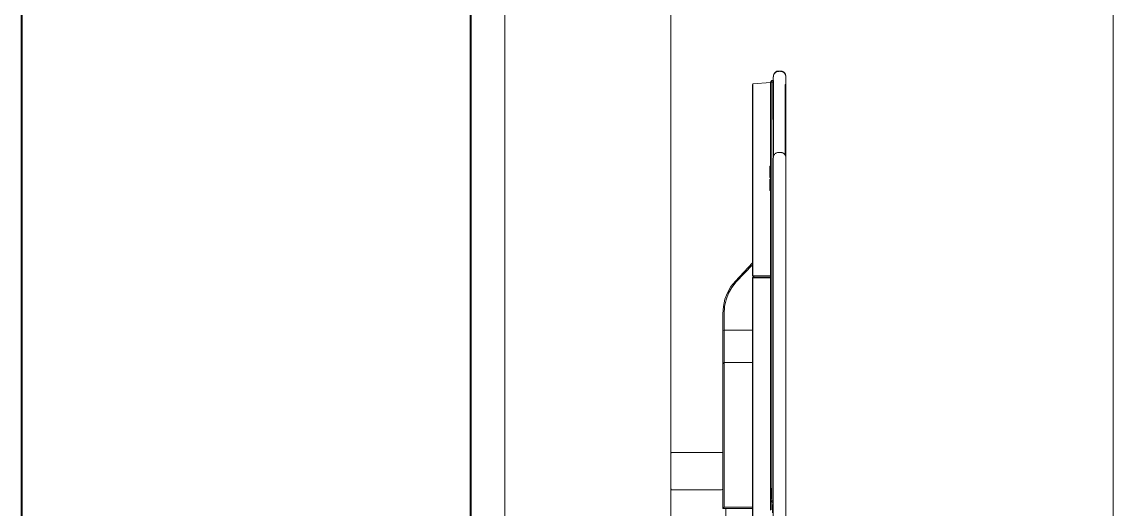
# Model space of a CAD drawing. Header units: centimetres. Extents: x 3413 to 9875, y 1 to 2456.
# Drawn here: x 4189.18 to 4237.8, y 404.05 to 425.77 of the extents above; entities that cross this region are included whole.
import ezdxf

# ---------------------------------------------------------------- set-up
doc = ezdxf.new("R2010")
doc.units = ezdxf.units.CM
doc.layers.add('furniture', color=63, linetype='Continuous', lineweight=20)
doc.layers.add('wall', color=4, linetype='Continuous', lineweight=40)

# ---------------------------------------------------------------- blocks, each defined once
blk = doc.blocks.new('TV-Wall 01 pl')
at = {"layer": 'furniture'}
for p, q in [((7.46484, 3.86987), (4.16484, 3.86987)), ((6.39424, 3.71987), (6.10198, 3.71985)), ((6.3924, 3.71831), (6.39261, 3.71918)), ((6.3924, 3.67398), (6.3924, 3.71831)), ((6.39261, 3.71918), (6.39322, 3.71969)), ((6.39322, 3.71969), (6.39424, 3.71987)), ((6.42454, 3.71987), (6.39424, 3.71987)), ((6.42454, 3.71987), (6.42556, 3.71969)), ((7.30984, 3.71987), (6.42454, 3.71987)), ((6.42556, 3.71969), (6.42617, 3.71918)), ((6.42617, 3.71918), (6.42637, 3.71831)), ((6.42637, 3.71831), (6.42637, 3.67398)), ((6.37557, 3.67263), (6.37682, 3.67157)), ((6.37557, 3.67263), (6.39318, 3.67263)), ((6.37557, 3.6702), (6.37557, 3.67263)), ((6.50754, 3.67157), (6.37682, 3.67157)), ((6.37682, 3.64609), (6.37682, 3.67157)), ((6.39261, 3.67312), (6.3924, 3.67398)), ((6.39318, 3.67263), (6.39261, 3.67312)), ((6.39318, 3.67263), (6.4256, 3.67263)), ((6.42617, 3.67312), (6.4256, 3.67263)), ((6.4256, 3.67263), (6.5063, 3.67263)), ((6.42637, 3.67398), (6.42617, 3.67312)), ((6.50754, 3.67157), (6.5063, 3.67263)), ((6.53671, 3.67263), (6.5063, 3.67263)), ((6.50754, 3.64609), (6.50754, 3.67157)), ((6.53678, 3.67157), (6.50754, 3.67157)), ((6.53678, 3.67163), (6.53671, 3.67263)), ((6.53671, 3.67263), (6.55152, 3.67263)), ((6.53678, 3.67163), (6.54482, 3.67157)), ((6.53678, 3.67163), (6.53678, 3.67157)), ((6.53678, 3.67157), (6.54482, 3.67157)), ((6.53678, 3.64609), (6.53678, 3.67157)), ((6.55148, 3.67157), (6.54482, 3.67157)), ((6.55821, 3.67113), (6.55148, 3.67157)), ((6.55152, 3.67263), (6.55841, 3.67218)), ((6.56443, 3.66982), (6.55821, 3.67113)), ((6.55841, 3.67218), (6.56483, 3.67084)), ((6.56483, 3.67084), (6.57079, 3.66859)), ((6.37557, 3.6702), (6.36771, 3.6702)), ((6.37557, 3.6702), (6.37557, 3.64609)), ((6.57019, 3.66765), (6.56443, 3.66982)), ((6.57551, 3.66461), (6.57019, 3.66765)), ((6.57079, 3.66859), (6.57629, 3.66545)), ((6.58044, 3.66066), (6.57551, 3.66461)), ((6.57629, 3.66545), (6.58132, 3.66141)), ((6.58132, 3.66141), (6.59771, 3.64609)), ((6.58044, 3.66066), (6.59602, 3.64609)), ((6.36893, 3.64566), (6.58432, 3.64566)), ((6.37557, 3.64609), (6.36896, 3.64609)), ((6.37682, 3.64609), (6.37557, 3.64609)), ((6.50754, 3.64609), (6.37682, 3.64609)), ((6.53678, 3.64609), (6.50754, 3.64609)), ((6.58432, 3.64609), (6.53678, 3.64609)), ((6.58432, 3.64566), (6.58432, 3.64609)), ((6.58432, 3.64609), (6.58458, 3.64586)), ((6.58432, 3.64566), (6.58458, 3.64549)), ((6.58432, 3.64439), (6.58432, 3.64566)), ((6.58458, 3.64439), (6.58432, 3.64439)), ((6.58432, 3.64436), (6.58432, 3.64439)), ((6.58432, 3.64436), (6.58458, 3.64436)), ((6.58432, 3.62953), (6.58432, 3.64436)), ((6.58458, 3.64549), (6.58458, 3.64586)), ((6.58458, 3.64499), (6.58458, 3.64549)), ((6.58458, 3.64483), (6.58458, 3.64499)), ((6.58458, 3.64499), (6.58577, 3.64499)), ((6.58458, 3.64483), (6.58577, 3.64483)), ((6.58458, 3.64439), (6.58458, 3.64483)), ((6.58458, 3.64439), (6.58458, 3.64436)), ((6.58458, 3.64436), (6.58458, 3.62953)), ((6.58603, 3.64609), (6.58577, 3.64586)), ((6.58577, 3.64586), (6.58577, 3.64549)), ((6.58577, 3.64549), (6.58603, 3.64566)), ((6.58577, 3.64499), (6.58577, 3.64549)), ((6.58577, 3.64499), (6.58577, 3.64483)), ((6.58577, 3.64483), (6.58577, 3.62953)), ((6.58603, 3.64566), (6.58603, 3.64609)), ((6.58603, 3.64609), (6.59602, 3.64609)), ((6.58603, 3.64566), (6.7558, 3.64566)), ((6.58603, 3.62953), (6.58603, 3.64566)), ((6.59602, 3.64609), (6.59771, 3.64609)), ((6.75894, 3.64609), (6.59771, 3.64609)), ((6.7558, 3.64566), (6.75745, 3.64565)), ((6.75745, 3.64565), (6.75863, 3.64563)), ((6.75863, 3.64563), (6.75934, 3.6456)), ((6.75958, 3.64558), (6.75894, 3.64609)), ((6.75934, 3.6456), (6.75958, 3.64558)), ((6.76102, 3.62955), (6.75958, 3.64558)), ((6.37888, 3.62713), (6.35892, 3.62713)), ((6.37888, 3.628), (6.37158, 3.628)), ((6.37514, 3.62954), (6.37418, 3.62955)), ((6.37429, 3.62841), (6.37661, 3.62841)), ((6.38114, 3.62954), (6.37514, 3.62954)), ((6.37661, 3.62841), (6.37714, 3.62837)), ((6.37714, 3.62837), (6.37842, 3.62837)), ((6.37842, 3.62837), (6.37854, 3.62841)), ((6.37842, 3.62837), (6.37888, 3.628)), ((6.37854, 3.62841), (6.38096, 3.62841)), ((6.37888, 3.62713), (6.37888, 3.628)), ((6.38129, 3.62713), (6.37888, 3.62713)), ((6.38096, 3.62841), (6.38129, 3.62839)), ((6.38225, 3.62954), (6.38114, 3.62954)), ((6.38129, 3.62839), (6.3823, 3.62926)), ((6.38129, 3.62839), (6.38129, 3.62713)), ((6.38261, 3.62839), (6.38129, 3.62839)), ((6.38261, 3.62713), (6.38129, 3.62713)), ((6.3823, 3.62926), (6.38193, 3.62926)), ((6.38233, 3.62954), (6.38225, 3.62954)), ((6.3823, 3.62926), (6.38261, 3.62952)), ((6.38261, 3.62952), (6.38233, 3.62954)), ((6.38261, 3.62952), (6.38265, 3.62954)), ((6.38261, 3.62952), (6.38261, 3.62839)), ((6.38261, 3.62713), (6.38261, 3.62839)), ((6.38261, 3.62839), (6.39374, 3.62839)), ((6.38261, 3.62713), (6.69241, 3.62713)), ((6.38265, 3.62954), (6.39374, 3.62955)), ((6.38265, 3.62954), (6.39375, 3.62952)), ((6.38265, 3.62954), (6.39374, 3.62839)), ((6.39374, 3.62955), (6.39407, 3.62954)), ((6.76133, 3.62842), (6.39374, 3.62839)), ((6.39375, 3.62952), (6.39407, 3.62954)), ((6.39407, 3.62954), (6.3941, 3.62954)), ((6.58432, 3.62953), (6.3941, 3.62954)), ((6.58432, 3.62953), (6.58458, 3.62953)), ((6.58577, 3.62953), (6.58458, 3.62953)), ((6.58603, 3.62953), (6.58577, 3.62953)), ((6.63949, 3.62954), (6.58603, 3.62953)), ((6.63952, 3.62954), (6.63949, 3.62954)), ((6.63964, 3.62955), (6.63952, 3.62954)), ((6.6398, 3.62955), (6.63964, 3.62955)), ((6.66332, 3.62955), (6.6398, 3.62955)), ((6.66355, 3.63014), (6.66332, 3.62995)), ((6.66332, 3.62955), (6.66332, 3.62995)), ((6.66643, 3.62995), (6.66332, 3.62995)), ((6.66332, 3.62955), (6.67342, 3.62955)), ((6.6662, 3.63014), (6.66355, 3.63014)), ((6.6662, 3.63014), (6.66643, 3.62995)), ((6.67054, 3.63014), (6.6662, 3.63014)), ((6.67031, 3.62995), (6.66643, 3.62995)), ((6.67054, 3.63014), (6.67031, 3.62995)), ((6.67342, 3.62995), (6.67031, 3.62995)), ((6.67319, 3.63014), (6.67054, 3.63014)), ((6.67319, 3.63014), (6.67342, 3.62995)), ((6.67342, 3.62955), (6.67342, 3.62995)), ((6.67508, 3.62955), (6.67342, 3.62955)), ((6.67531, 3.63014), (6.67508, 3.62995)), ((6.67508, 3.62955), (6.67508, 3.62995)), ((6.67508, 3.62995), (6.67819, 3.62995)), ((6.68518, 3.62955), (6.67508, 3.62955)), ((6.67796, 3.63014), (6.67531, 3.63014)), ((6.67796, 3.63014), (6.67819, 3.62995)), ((6.6823, 3.63014), (6.67796, 3.63014)), ((6.68207, 3.62995), (6.67819, 3.62995)), ((6.6823, 3.63014), (6.68207, 3.62995)), ((6.68518, 3.62995), (6.68207, 3.62995)), ((6.68495, 3.63014), (6.6823, 3.63014)), ((6.68495, 3.63014), (6.68518, 3.62995)), ((6.68518, 3.62955), (6.68518, 3.62995)), ((6.72956, 3.62954), (6.68518, 3.62955)), ((6.69241, 3.62713), (6.69305, 3.6271)), ((6.76133, 3.62713), (6.69305, 3.6271)), ((6.69305, 3.6271), (6.69367, 3.627)), ((6.69367, 3.627), (6.69426, 3.62684)), ((6.69426, 3.62684), (6.69428, 3.62683)), ((6.69428, 3.62683), (6.69481, 3.62662)), ((6.76133, 3.62683), (6.69428, 3.62683)), ((6.69481, 3.62662), (6.69533, 3.62635)), ((6.69533, 3.62635), (6.6958, 3.62603)), ((6.6958, 3.62603), (6.69623, 3.62567)), ((6.69623, 3.62567), (6.6966, 3.62526)), ((6.6966, 3.62526), (6.69692, 3.62482)), ((6.69692, 3.62482), (6.69717, 3.62435)), ((6.69717, 3.62435), (6.69736, 3.62384)), ((6.69736, 3.62384), (6.69748, 3.62332)), ((6.69753, 3.62277), (6.69748, 3.62332)), ((6.69754, 3.62227), (6.69753, 3.62277)), ((6.69756, 3.6217), (6.69754, 3.62227)), ((6.69756, 3.62113), (6.69756, 3.6217)), ((6.72956, 3.62954), (6.72966, 3.62954)), ((6.72966, 3.62954), (6.76038, 3.62955)), ((6.76038, 3.62955), (6.76041, 3.62955)), ((6.76102, 3.62955), (6.76041, 3.62955)), ((6.76102, 3.62955), (6.76133, 3.62955)), ((6.76133, 3.62842), (6.76133, 3.62955)), ((6.76265, 3.62842), (6.76133, 3.62955)), ((6.76265, 3.62842), (6.76133, 3.62842)), ((6.76133, 3.62842), (6.76133, 3.62713)), ((6.76133, 3.62713), (6.76133, 3.62683)), ((6.76265, 3.62713), (6.76133, 3.62713)), ((6.76265, 3.62683), (6.76133, 3.62683)), ((6.76265, 3.62713), (6.76265, 3.62842)), ((6.76265, 3.62683), (6.76265, 3.62713)), ((6.76604, 3.62713), (6.76265, 3.62713)), ((6.76604, 3.62713), (6.76603, 3.62696)), ((6.76666, 3.62693), (6.76603, 3.62696)), ((6.76668, 3.6271), (6.76604, 3.62713)), ((6.76725, 3.62683), (6.76666, 3.62693)), ((6.7673, 3.627), (6.76668, 3.6271)), ((6.76781, 3.62668), (6.76725, 3.62683)), ((6.76788, 3.62684), (6.7673, 3.627)), ((6.76835, 3.62647), (6.76781, 3.62668)), ((6.76844, 3.62662), (6.76788, 3.62684)), ((6.76884, 3.62621), (6.76835, 3.62647)), ((6.76896, 3.62635), (6.76844, 3.62662)), ((6.7693, 3.6259), (6.76884, 3.62621)), ((6.76943, 3.62603), (6.76896, 3.62635)), ((6.76971, 3.62555), (6.7693, 3.6259)), ((6.76986, 3.62567), (6.76943, 3.62603)), ((6.77007, 3.62516), (6.76971, 3.62555)), ((6.77023, 3.62526), (6.76986, 3.62567)), ((6.77037, 3.62474), (6.77007, 3.62516)), ((6.77055, 3.62482), (6.77023, 3.62526)), ((6.77062, 3.62428), (6.77037, 3.62474)), ((6.7708, 3.62435), (6.77055, 3.62482)), ((6.7708, 3.6238), (6.77062, 3.62428)), ((6.77099, 3.62384), (6.7708, 3.62435)), ((6.77091, 3.62329), (6.7708, 3.6238)), ((6.77096, 3.62276), (6.77091, 3.62329)), ((6.77097, 3.62227), (6.77096, 3.62276)), ((6.77099, 3.6217), (6.77097, 3.62227)), ((6.7711, 3.62332), (6.77099, 3.62384)), ((6.77099, 3.6217), (6.77099, 3.62114)), ((6.77115, 3.62277), (6.7711, 3.62332)), ((6.77115, 3.62277), (6.77117, 3.62227)), ((6.77117, 3.62227), (6.77119, 3.6217)), ((6.77119, 3.62113), (6.77119, 3.6217)), ((6.69241, 3.61571), (6.28805, 3.61571)), ((6.69305, 3.61574), (6.69241, 3.61571)), ((6.69367, 3.61584), (6.69305, 3.61574)), ((6.75903, 3.61571), (6.69305, 3.61574)), ((6.69426, 3.616), (6.69367, 3.61584)), ((6.69481, 3.61622), (6.69426, 3.616)), ((6.69491, 3.61627), (6.69481, 3.61622)), ((6.69491, 3.61627), (6.69533, 3.61649)), ((6.75903, 3.61627), (6.69491, 3.61627)), ((6.69533, 3.61649), (6.6958, 3.61681)), ((6.6958, 3.61681), (6.69623, 3.61717)), ((6.69623, 3.61717), (6.6966, 3.61758)), ((6.6966, 3.61758), (6.69692, 3.61802)), ((6.69692, 3.61802), (6.69717, 3.61849)), ((6.69717, 3.61849), (6.69736, 3.61899)), ((6.69736, 3.61899), (6.69748, 3.61952)), ((6.69748, 3.61952), (6.69753, 3.62007)), ((6.69753, 3.62007), (6.69756, 3.62113)), ((6.75906, 3.61627), (6.75903, 3.61627)), ((6.75903, 3.61627), (6.75906, 3.61584)), ((6.75906, 3.61584), (6.75903, 3.61571)), ((6.75906, 3.61571), (6.75903, 3.61571)), ((6.75906, 3.61584), (6.75906, 3.61627)), ((6.75906, 3.61627), (6.75911, 3.61627)), ((6.75911, 3.61627), (6.75906, 3.61584)), ((6.7591, 3.61579), (6.75906, 3.61584)), ((6.75912, 3.61582), (6.75906, 3.61584)), ((6.75906, 3.61571), (6.7591, 3.61579)), ((6.76604, 3.61571), (6.75906, 3.61571)), ((6.7591, 3.61579), (6.75916, 3.61583)), ((6.75916, 3.61627), (6.75911, 3.61627)), ((6.75916, 3.61627), (6.75912, 3.61582)), ((6.75912, 3.61582), (6.75916, 3.61583)), ((6.75916, 3.61583), (6.7592, 3.61627)), ((6.7592, 3.61627), (6.75916, 3.61627)), ((6.75916, 3.61583), (6.76465, 3.61587)), ((6.76465, 3.61587), (6.76604, 3.61587)), ((6.76604, 3.61587), (6.76666, 3.61591)), ((6.76604, 3.61571), (6.76668, 3.61574)), ((6.76666, 3.61591), (6.76725, 3.616)), ((6.76668, 3.61574), (6.7673, 3.61584)), ((6.76725, 3.616), (6.76781, 3.61616)), ((6.7673, 3.61584), (6.76788, 3.616)), ((6.76781, 3.61616), (6.76835, 3.61637)), ((6.76788, 3.616), (6.76844, 3.61622)), ((6.76835, 3.61637), (6.76884, 3.61663)), ((6.76844, 3.61622), (6.76896, 3.61649)), ((6.76884, 3.61663), (6.7693, 3.61693)), ((6.76896, 3.61649), (6.76943, 3.61681)), ((6.7693, 3.61693), (6.76971, 3.61728)), ((6.76943, 3.61681), (6.76986, 3.61717)), ((6.76971, 3.61728), (6.77007, 3.61767)), ((6.76986, 3.61717), (6.77023, 3.61758)), ((6.77007, 3.61767), (6.77037, 3.6181)), ((6.77023, 3.61758), (6.77055, 3.61802)), ((6.77037, 3.6181), (6.77062, 3.61855)), ((6.77055, 3.61802), (6.7708, 3.61849)), ((6.77062, 3.61855), (6.7708, 3.61903)), ((6.7708, 3.61903), (6.77091, 3.61954)), ((6.7708, 3.61849), (6.77099, 3.61899)), ((6.77091, 3.61954), (6.77096, 3.62008)), ((6.77096, 3.62008), (6.77097, 3.62057)), ((6.77097, 3.62057), (6.77099, 3.62114)), ((6.77099, 3.61899), (6.7711, 3.61952)), ((6.7711, 3.61952), (6.77115, 3.62007)), ((6.77115, 3.62007), (6.77117, 3.62056)), ((6.77117, 3.62056), (6.77119, 3.62113)), ((5.90984, 3.31987), (7.30984, 3.31987))]:
    blk.add_line(p, q, dxfattribs=at)

msp = doc.modelspace()

# ---------------------------------------------------------------- linework, layer by layer
at = {"layer": 'wall'}
for p, q in [((4209.182, 296.888), (4209.177, 460.176)), ((4189.183, 283.646), (4189.178, 440.176))]:
    msp.add_line(p, q, dxfattribs=at)

# ---------------------------------------------------------------- block references
at = {"layer": 'furniture', "xscale": 49.27491163627471, "yscale": 49.27491163627471, "zscale": 49.27491163627471, "rotation": 90.00177228286033}
msp.add_blockref('TV-Wall 01 pl', (4401.394, 89.93), dxfattribs=at)

doc.saveas('drawing.dxf')
